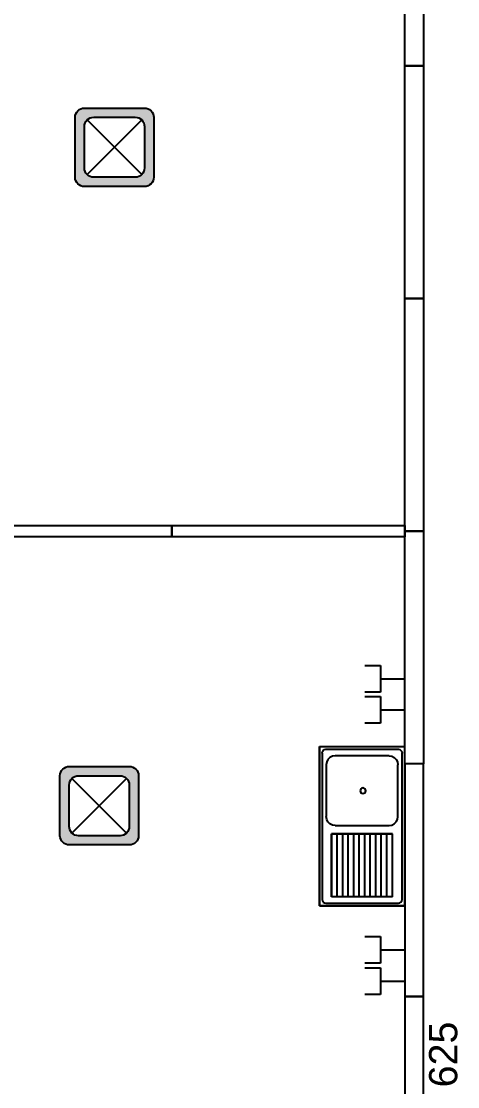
# Model space of a CAD drawing. Header units: millimetres. Extents: x 142629 to 168404, y -211947 to -204319.
# Drawn here: x 145968 to 146203, y -205230 to -204656 of the extents above; entities that cross this region are included whole.
import ezdxf

# ---------------------------------------------------------------- set-up
doc = ezdxf.new("R2010")
doc.units = ezdxf.units.MM
for name, color, linetype in [('1', 250, 'Continuous'), ('Block1', 255, 'Continuous'), ('DUVAR', 7, 'Continuous'), ('KAPI-PEN', 3, 'Continuous'), ('TEFRIS', 4, 'Continuous')]:
    doc.layers.add(name, color=color, linetype=linetype)
doc.styles.get("Standard").update_dxf_attribs({"font": 'arial.ttf'})

# ---------------------------------------------------------------- blocks, each defined once
blk = doc.blocks.new('EVYE')
at = {"layer": 'TEFRIS'}
for p, q in [((-45.22, 24.7), (40.78, 24.7)), ((-45.22, 24.7), (-45.22, -21.3)), ((-41.72, 23.2), (37.31, 23.2)), ((40.78, 24.7), (40.78, -21.3)), ((-35.42, 21, -1.5), (-7.42, 21, -1.5)), ((35.78, 18.12, -1.7), (1.85, 18.12, -1.7)), ((1.85, 18.12, -1.7), (1.85, -14.59, -1.7)), ((35.78, -14.59, -1.7), (35.78, 18.12, -1.7)), ((-40.22, -12.8, -1.5), (-40.22, 16.2, -1.5)), ((35.78, 15.14, -1.7), (1.85, 15.14, -1.7)), ((35.78, 12.17, -1.7), (1.85, 12.17, -1.7)), ((35.78, 9.2, -1.7), (1.85, 9.2, -1.7)), ((35.78, 6.22, -1.7), (1.85, 6.22, -1.7)), ((35.78, 3.25, -1.7), (1.85, 3.25, -1.7)), ((35.78, 0.28, -1.7), (1.85, 0.28, -1.7)), ((35.78, -2.7, -1.7), (1.85, -2.7, -1.7)), ((35.78, -5.67, -1.7), (1.85, -5.67, -1.7)), ((35.78, -8.64, -1.7), (1.85, -8.64, -1.7)), ((35.78, -11.62, -1.7), (1.85, -11.62, -1.7)), ((35.78, -14.59, -1.7), (1.85, -14.59, -1.7)), ((40.78, -21.3), (-45.22, -21.3)), ((37.31, -19.8), (-41.76, -19.8))]:
    blk.add_line(p, q, dxfattribs=at)
blk.add_circle((-21.37, 1.26, -4.5), 1.49, dxfattribs=at)
for points, invisible_edges in [([(37.31, 23.2), (40.78, 24.7), (-45.22, 24.7)], 13), ([(37.31, 23.2), (-45.22, 24.7), (37.28, 23.2)], 3), ([(-45.22, 24.7), (-41.72, 23.2), (37.28, 23.2)], 13), ([(-43.57, 21.98), (-45.22, 24.7), (-43.14, 22.62)], 3), ([(-43.72, -17.8), (-45.22, 24.7), (-43.72, 21.2)], 3), ([(-43.14, 22.62), (-45.22, 24.7), (-42.5, 23.05)], 3), ([(-42.5, 23.05), (-45.22, 24.7), (-41.76, 23.2)], 3), ([(-43.72, 21.2), (-45.22, 24.7), (-43.72, 21.24)], 3), ([(-43.72, 21.24), (-45.22, 24.7), (-43.57, 21.98)], 3), ([(-43.72, -17.83), (-45.22, 24.7), (-43.72, -17.8)], 3), ([(-41.76, 23.2), (40.78, 24.7), (-41.72, 23.2)], 3), ([(38.05, 23.05), (40.78, 24.7), (37.31, 23.2)], 3), ([(38.69, 22.62), (40.78, 24.7), (38.05, 23.05)], 3), ([(39.12, 21.98), (40.78, 24.7), (38.69, 22.62)], 3), ([(39.28, 21.24), (40.78, 24.7), (39.12, 21.98)], 3), ([(39.28, -17.83), (40.78, -21.3), (40.78, 24.7)], 13), ([(39.28, -17.83), (40.78, 24.7), (39.28, -17.8)], 3), ([(39.28, -17.8), (40.78, 24.7), (39.28, 21.2)], 3), ([(39.28, 21.2), (40.78, 24.7), (39.28, 21.24)], 3), ([(-35.42, 21, -1.5), (-80.62, 20.58, -1.5), (-36.91, 20.77, -1.5)], 3), ([(-36.91, 20.77, -1.5), (-80.62, 20.58, -1.5), (-38.24, 20.09, -1.5)], 3), ([(-38.24, -16.68, -1.5), (-79.5, 21.7, -1.5), (-39.31, -15.62, -1.5)], 3), ([(-39.31, -15.62, -1.5), (-79.5, 21.7, -1.5), (-39.99, -14.28, -1.5)], 3), ([(-39.99, -14.28, -1.5), (-79.5, 21.7, -1.5), (-40.22, -12.8, -1.5)], 3), ([(-38.24, 20.09, -1.5), (-79.5, -18.3, -1.5), (-39.31, 19.03, -1.5)], 3), ([(-39.31, 19.03, -1.5), (-79.5, -18.3, -1.5), (-39.99, 17.69, -1.5)], 3), ([(-39.99, 17.69, -1.5), (-79.5, -18.3, -1.5), (-40.22, 16.2, -1.5)], 3), ([(-7.42, 21, -1.5), (37.78, 20.58, -1.5), (-5.94, 20.77, -1.5)], 3), ([(-5.94, 20.77, -1.5), (37.78, 20.58, -1.5), (-4.6, 20.09, -1.5)], 3), ([(-4.6, -16.68, -1.5), (36.66, 21.7, -1.5), (-3.54, -15.62, -1.5)], 3), ([(-4.6, 20.09, -1.5), (36.66, -18.3, -1.5), (-3.54, 19.03, -1.5)], 3), ([(-3.54, -15.62, -1.5), (36.66, 21.7, -1.5), (-2.86, -14.28, -1.5)], 3), ([(-3.54, 19.03, -1.5), (36.66, -18.3, -1.5), (-2.86, 17.69, -1.5)], 3), ([(-2.86, -14.28, -1.5), (36.66, 21.7, -1.5), (-2.62, -12.8, -1.5)], 3), ([(-2.86, 17.69, -1.5), (36.66, -18.3, -1.5), (-2.62, 16.2, -1.5)], 3), ([(-2.62, -12.8, -1.5), (36.66, 21.7, -1.5), (-2.62, 16.2, -1.5)], 3), ([(1.85, -14.59, -1.7), (1.85, 18.12, -1.7), (35.78, 18.12, -1.7)], 12), ([(-36.91, -17.36, -1.5), (-80.62, -17.17, -1.5), (-38.24, -16.68, -1.5)], 3), ([(-35.42, -17.6, -1.5), (-80.62, -17.17, -1.5), (-36.91, -17.36, -1.5)], 3), ([(-7.42, -17.6, -1.5), (37.78, -17.17, -1.5), (-5.94, -17.36, -1.5)], 3), ([(-5.94, -17.36, -1.5), (37.78, -17.17, -1.5), (-4.6, -16.68, -1.5)], 3), ([(-43.57, -18.57), (-45.22, -21.3), (-43.72, -17.83)], 3), ([(-43.14, -19.21), (-45.22, -21.3), (-43.57, -18.57)], 3), ([(-42.5, -19.64), (-45.22, -21.3), (-43.14, -19.21)], 3), ([(-41.76, -19.8), (-45.22, -21.3), (-42.5, -19.64)], 3), ([(-41.72, -19.8), (-45.22, -21.3), (-41.76, -19.8)], 3), ([(-35.42, -17.6, -1.5), (37.69, -17.61, -1.5), (-7.42, -17.6, -1.5)], 3), ([(37.28, -19.8), (40.78, -21.3), (37.31, -19.8)], 3), ([(37.31, -19.8), (40.78, -21.3), (38.05, -19.64)], 3), ([(38.05, -19.64), (40.78, -21.3), (38.69, -19.21)], 3), ([(38.69, -19.21), (40.78, -21.3), (39.12, -18.57)], 3), ([(39.12, -18.57), (40.78, -21.3), (39.28, -17.83)], 3)]:
    blk.add_3dface(points, dxfattribs=dict(at, invisible_edges=invisible_edges))
blk = doc.blocks.new('TELPRIZ')
at = {"layer": 'DUVAR', "color": 1}
for p, q in [((-7.2, 21.45), (-7.2, 13.15)), ((7.2, 13.15), (7.2, 21.45)), ((-7.2, 13.15), (7.2, 13.15)), ((0, 13.15), (0, 0))]:
    blk.add_line(p, q, dxfattribs=at)

msp = doc.modelspace()

# ---------------------------------------------------------------- hatches: boundary and pattern name
at = {"layer": 'KAPI-PEN', "true_color": 0x4554a5}
h = msp.add_hatch(color=175, dxfattribs=at)
edge = h.paths.add_edge_path()
edge.add_line((146001.766, -204702.31), (146034.126, -204702.31))
edge.add_arc((146034.126, -204707.31), 5, 0, 90, ccw=False)
edge.add_line((146039.126, -204707.31), (146039.126, -204739.67))
edge.add_arc((146034.126, -204739.67), 5, -90, 0, ccw=False)
edge.add_line((146034.126, -204744.67), (146001.766, -204744.67))
edge.add_arc((146001.766, -204739.67), 5, 180, 270, ccw=False)
edge.add_line((145996.766, -204739.67), (145996.766, -204707.31))
edge.add_arc((146001.766, -204707.31), 5, 90, 180, ccw=False)
edge = h.paths.add_edge_path(flags=16)
edge.add_line((146006.766, -204707.31), (146029.126, -204707.31))
edge.add_arc((146029.126, -204712.31), 5, 0, 90, ccw=False)
edge.add_line((146034.126, -204712.31), (146034.126, -204734.67))
edge.add_arc((146029.126, -204734.67), 5, -90, 0, ccw=False)
edge.add_line((146029.126, -204739.67), (146006.766, -204739.67))
edge.add_arc((146006.766, -204734.67), 5, 180, 270, ccw=False)
edge.add_line((146001.766, -204734.67), (146001.766, -204712.31))
edge.add_arc((146006.766, -204712.31), 5, 90, 180, ccw=False)
h = msp.add_hatch(color=175, dxfattribs=at)
edge = h.paths.add_edge_path()
edge.add_line((145993.591, -205057.509), (146025.951, -205057.509))
edge.add_arc((146025.951, -205062.509), 5, 0, 90, ccw=False)
edge.add_line((146030.951, -205062.509), (146030.951, -205094.869))
edge.add_arc((146025.951, -205094.869), 5, -90, 0, ccw=False)
edge.add_line((146025.951, -205099.869), (145993.591, -205099.869))
edge.add_arc((145993.591, -205094.869), 5, 180, 270, ccw=False)
edge.add_line((145988.591, -205094.869), (145988.591, -205062.509))
edge.add_arc((145993.591, -205062.509), 5, 90, 180, ccw=False)
edge = h.paths.add_edge_path(flags=16)
edge.add_line((145998.591, -205062.509), (146020.951, -205062.509))
edge.add_arc((146020.951, -205067.509), 5, 0, 90, ccw=False)
edge.add_line((146025.951, -205067.509), (146025.951, -205089.869))
edge.add_arc((146020.951, -205089.869), 5, -90, 0, ccw=False)
edge.add_line((146020.951, -205094.869), (145998.591, -205094.869))
edge.add_arc((145998.591, -205089.869), 5, 180, 270, ccw=False)
edge.add_line((145993.591, -205089.869), (145993.591, -205067.509))
edge.add_arc((145998.591, -205067.509), 5, 90, 180, ccw=False)

# ---------------------------------------------------------------- linework, layer by layer
at = {"layer": 'Block1', "color": 7}
for p, q in [((146032.662, -204708.775), (146003.231, -204738.206)), ((146003.231, -204708.775), (146032.662, -204738.206)), ((146024.487, -205063.973), (145995.056, -205093.404)), ((145995.056, -205063.973), (146024.487, -205093.404))]:
    msp.add_line(p, q, dxfattribs=at)
at = {"layer": 'KAPI-PEN', "color": 175, "true_color": 0x4554a5}
for points in [[(146184.366, -204679.611), (146174.366, -204679.611), (146174.366, -204554.111), (146184.366, -204554.111)], [(146184.366, -204805.111), (146174.366, -204805.111), (146174.366, -204679.611), (146184.366, -204679.611)], [(146184.366, -204930.611), (146174.366, -204930.611), (146174.366, -204805.111), (146184.366, -204805.111)], [(146048.866, -204933.611), (145923.366, -204933.611), (145923.366, -204927.611), (146048.866, -204927.611)], [(146174.366, -204933.611), (146048.866, -204933.611), (146048.866, -204927.611), (146174.366, -204927.611)], [(146184.366, -205056.111), (146174.366, -205056.111), (146174.366, -204930.611), (146184.366, -204930.611)], [(146184.366, -205056.111), (146174.366, -205056.111), (146174.366, -205181.611), (146184.366, -205181.611)], [(146184.366, -205181.611), (146174.366, -205181.611), (146174.366, -205244.361), (146184.366, -205244.361)]]:
    msp.add_lwpolyline(points, close=True, dxfattribs=at)
for points in [[(146001.766, -204702.31), (146034.126, -204702.31, -0.4142136), (146039.126, -204707.31), (146039.126, -204739.67, -0.4142136), (146034.126, -204744.67), (146001.766, -204744.67, -0.4142136), (145996.766, -204739.67), (145996.766, -204707.31, -0.4142136)], [(146006.766, -204707.31), (146029.126, -204707.31, -0.4142136), (146034.126, -204712.31), (146034.126, -204734.67, -0.4142136), (146029.126, -204739.67), (146006.766, -204739.67, -0.4142136), (146001.766, -204734.67), (146001.766, -204712.31, -0.4142136)], [(145993.591, -205057.509), (146025.951, -205057.509, -0.4142136), (146030.951, -205062.509), (146030.951, -205094.869, -0.4142136), (146025.951, -205099.869), (145993.591, -205099.869, -0.4142136), (145988.591, -205094.869), (145988.591, -205062.509, -0.4142136)], [(145998.591, -205062.509), (146020.951, -205062.509, -0.4142136), (146025.951, -205067.509), (146025.951, -205089.869, -0.4142136), (146020.951, -205094.869), (145998.591, -205094.869, -0.4142136), (145993.591, -205089.869), (145993.591, -205067.509, -0.4142136)]]:
    msp.add_lwpolyline(points, format="xyb", close=True, dxfattribs=at)

# ---------------------------------------------------------------- block references
at = {"layer": 'TEFRIS', "lineweight": 25, "xscale": -1, "rotation": 90}
for p in [(146174.366, -205010.183), (146174.366, -205027.005), (146174.366, -205156.444), (146174.366, -205173.266)]:
    msp.add_blockref('TELPRIZ', p, dxfattribs=at)
at = {"layer": 'TEFRIS', "xscale": -1, "rotation": 90}
msp.add_blockref('EVYE', (146153.07, -205091.978), dxfattribs=at)

# ---------------------------------------------------------------- texts
at = {"layer": '1', "color": 0, "lineweight": 25}
msp.add_text('625', height=15.2174, rotation=90, dxfattribs=at).set_placement((146202.639, -205230.611))

doc.saveas('drawing.dxf')
